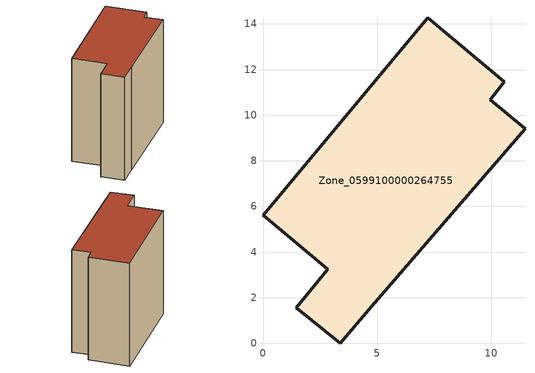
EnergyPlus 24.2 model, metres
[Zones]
Zone_0599100000264755
 floor ground (C_G): 0,5.63 7.21,14.28 10.56,11.47 9.95,10.69 11.48,9.41 4.77,1.63 3.4,0 1.46,1.57 2.83,3.26 z0
 wall outside (C_F): 9.95,10.69 10.56,11.47 7.21,14.28 0,5.63 2.83,3.26 1.46,1.57 3.4,0 4.77,1.63 11.48,9.41 9.95,10.69 z0:11.75
 roof outside (C_R): 3.4,0 4.77,1.63 11.48,9.41 9.95,10.69 10.56,11.47 7.21,14.28 0,5.63 2.83,3.26 1.46,1.57 z11.75
[BUILDING]
Pand.0599100000264755: North Axis=0; Terrain=City; Loads Convergence Tolerance Value=0.04; Temperature Convergence Tolerance Value=0.4; Solar Distribution=FullExterior; Maximum Number of Warmup Days=25; Minimum Number of Warmup Days=1
[Site:Location]
Rotterdam.The.Hague.AP_ZH_NLD Design_Conditions: Latitude=51.96; Longitude=4.45; Time Zone=1; Elevation=-4.5
[SITE:GROUNDTEMPERATURE:BUILDINGSURFACE]
18, 18, 18, 18, 18, 18, 18, 18, 18, 18, 18, 18
[MATERIAL] Thermal Absorptance=0.9; Solar Absorptance=0.7; Visible Absorptance=0.7
Name | Roughness | Thickness | Conductivity | Density | Specific Heat
G.TC.1946 | MediumSmooth | 0.15 | 1 | 540 | 1210
F.TC.1946 | Rough | 0.3 | 0.857143 | 1920 | 840
R.TC.1946 | MediumRough | 0.2 | 0.909091 | 1500 | 1000
[CONSTRUCTION]
C_G: G.TC.1946
C_F: F.TC.1946
C_R: R.TC.1946
[ZONE]
Zone_0599100000264755: Type=1; Multiplier=1; Ceiling Height=Autocalculate; Volume=Autocalculate; Floor Area=autocalculate; Part of Total Floor Area=Yes
[ZONEINFILTRATION:DESIGNFLOWRATE]
Infil_Zone_0599100000264755: Zone or ZoneList or Space or SpaceList=Zone_0599100000264755; Schedule=AlwaysOn; Design Flow Rate Calculation Method=Flow/Area; Flow Rate per Floor Area=0.003; Constant Term Coefficient=1; Temperature Term Coefficient=0; Velocity Term Coefficient=0; Velocity Squared Term Coefficient=0
[HVACTEMPLATE:ZONE:IDEALLOADSAIRSYSTEM]
Zone_0599100000264755: Maximum Heating Supply Air Temperature=50; Minimum Cooling Supply Air Temperature=13; Maximum Heating Supply Air Humidity Ratio=0.0156; Minimum Cooling Supply Air Humidity Ratio=0.0077; Heating Limit=NoLimit; Cooling Limit=NoLimit; Dehumidification Control Type=ConstantSensibleHeatRatio; Cooling Sensible Heat Ratio=0.7; Dehumidification Setpoint=60; Humidification Control Type=None; Humidification Setpoint=30; Outdoor Air Method=None; Outdoor Air Flow Rate per Person=0.00944; Outdoor Air Flow Rate per Zone Floor Area=0; Outdoor Air Flow Rate per Zone=0; Demand Controlled Ventilation Type=None; Outdoor Air Economizer Type=NoEconomizer; Heat Recovery Type=None; Sensible Heat Recovery Effectiveness=0.7; Latent Heat Recovery Effectiveness=0.65
[ZONECONTROL:THERMOSTAT]
ThermostatControl_Zone_0599100000264755: Zone or ZoneList=Zone_0599100000264755; Control Type Schedule=DualSetpointControlType; Control 1=Thermostat_Zone_0599100000264755; Temperature Difference Between Cutout And Setpoint=0
[THERMOSTATSETPOINT:DUALSETPOINT]
Thermostat_Zone_0599100000264755: Heating Setpoint Temperature Schedule=HeatingSetpoint_Zone_0599100000264755; Cooling Setpoint Temperature Schedule=CoolingSetpoint_Zone_0599100000264755
[SCHEDULE:COMPACT]
HeatingSetpoint_Zone_0599100000264755: Through: 12/31, For: AllDays, Until: 24:00, 21
CoolingSetpoint_Zone_0599100000264755: Through: 12/31, For: AllDays, Until: 24:00, 24
DualSetpointControlType: Through: 12/31, For: AllDays, Until: 24:00, 4
AlwaysOn: Through: 12/31, For: AllDays, Until: 24:00, 1
